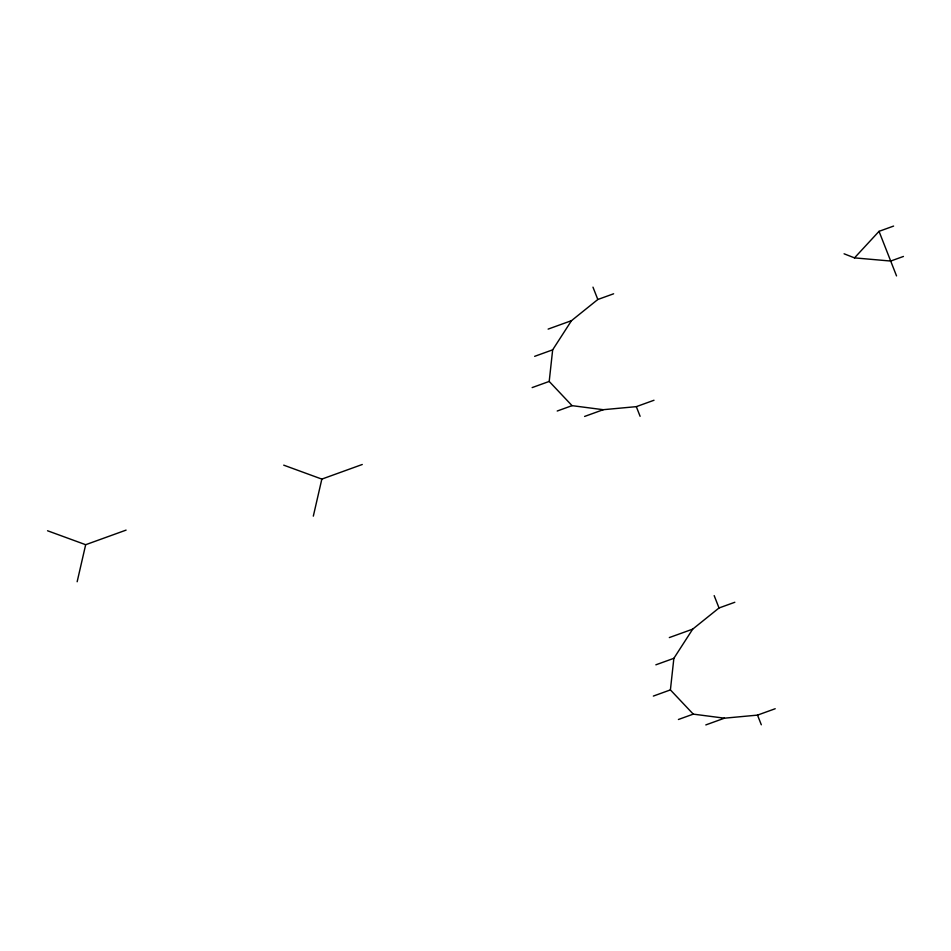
<?xml version="1.0" encoding="UTF-8"?>
<svg xmlns="http://www.w3.org/2000/svg" width="951" height="951" viewBox="0 0 951 951"><rect width="100%" height="100%" fill="white"/><g stroke="black" fill="none" stroke-linecap="round" stroke-linejoin="round"><path stroke-width="1.43" d="M654.003 400.252L636.314 406.648L603.243 409.703L572.062 405.649L549.202 381.434L552.662 349.837L571.503 320.653L597.822 299.494L613.621 293.788M775.208 708.733L757.519 715.116L724.448 718.183L693.267 714.13L670.407 689.903L673.867 658.318L692.708 629.134L719.027 607.974L734.826 602.268M77.15 581.75L85.673 544.709L126.091 530.111M313.319 516.143L321.842 479.102L362.26 464.492M844.084 253.798L854.509 257.876L879.033 231.343L893.595 226.076M548.121 329.105L571.503 320.653M534.652 356.34L552.662 349.837M532.144 387.592L549.202 381.434M903.45 256.449L890.695 261.049L854.509 257.876M557.215 411.022L572.062 405.649M584.603 416.443L603.243 409.703M669.326 637.574L692.708 629.134M655.857 664.82L673.867 658.318M653.349 696.073L670.407 689.903M678.42 719.491L693.267 714.13M705.808 724.924L724.448 718.183M283.719 465.158L321.842 479.102M47.55 530.765L85.673 544.709M879.033 231.343L896.531 275.909M592.972 287.154L597.822 299.494M714.177 595.623L719.027 607.974M636.314 406.648L640.106 416.3M757.519 715.116L761.311 724.781"/></g></svg>
